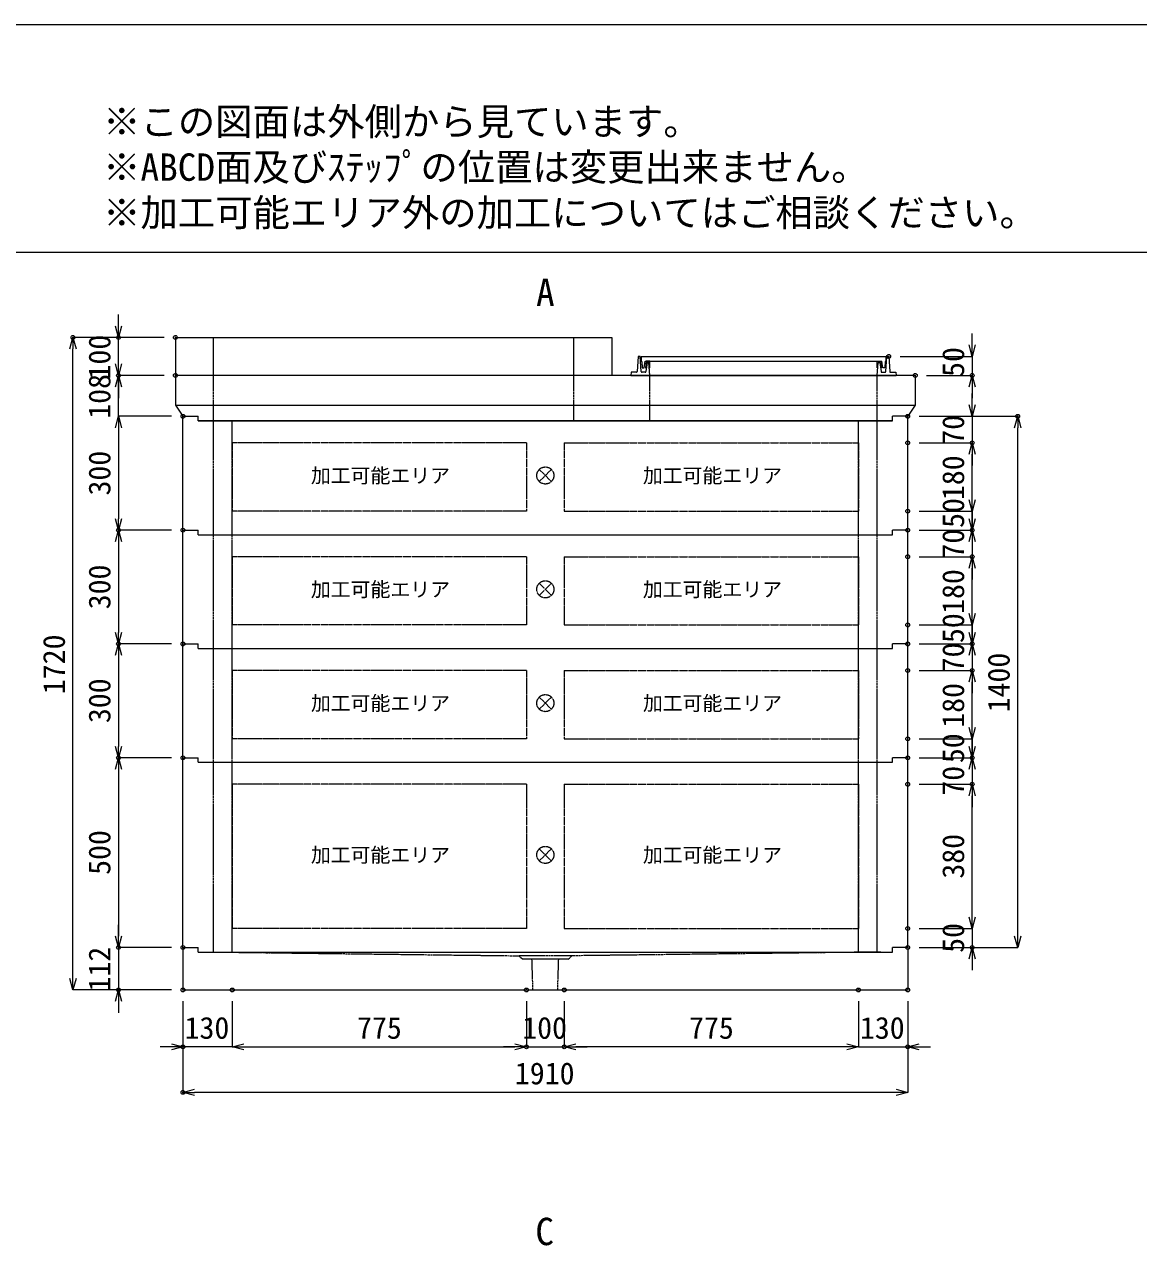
# Model space of a CAD drawing. Units: millimetres, scale not verified. Extents: x -4455 to 4455, y -3150 to 3150.
# Drawn here: x -1418 to 1519, y -69 to 3150 of the extents above; entities that cross this region are included whole.
import ezdxf
from ezdxf.enums import TextEntityAlignment as Align

# ---------------------------------------------------------------- set-up
doc = ezdxf.new("R2010")
doc.units = ezdxf.units.MM
doc.header["$LTSCALE"] = 20
doc.header["$PDMODE"] = 32
doc.header["$PDSIZE"] = 10
doc.linetypes.add('LONG_DASHED1', pattern=[7, 6, -1])
doc.linetypes.add('LONG_DOUBLE_CHAIN', pattern=[21.8, 18, -1, 0.6, -0.6, 0.6, -1])
for name, color, linetype, lineweight in [('0-0_D-TTL', 7, 'Continuous', 9), ('0-1_Defpoints', 7, 'Continuous', 9), ('0-3_D-TTL-TXT', 7, 'Continuous', 9), ('0-4_D-STR-TXT', 7, 'Continuous', 9), ('0-5_D-STR-DIM', 3, 'Continuous', 9), ('0-6_0', 7, 'Continuous', 9), ('0-7_D-STR', 7, 'Continuous', 9), ('0-9_D-STR-STR5', 1, 'LONG_DOUBLE_CHAIN', 9), ('0-B_D-STR-STR4', 134, 'Continuous', 9)]:
    doc.layers.add(name, color=color, linetype=linetype, lineweight=lineweight)
doc.styles.add('ＭＳ ゴシック', font='')
doc.styles.get('ＭＳ ゴシック').set_extended_font_data('MS Gothic')

# ---------------------------------------------------------------- blocks, each defined once
blk = doc.blocks.new('A$C4DE05FD1')
at = {"layer": '0-0_D-TTL', "color": 134}
blk.add_line((4000, 76000), (114800, 76000), dxfattribs=at)
at = {"layer": '0-1_Defpoints', "color": 134}
blk.add_line((0, 84000), (118800, 84000), dxfattribs=at)
at = {"layer": '0-3_D-TTL-TXT', "style": 'ＭＳ ゴシック'}
for s, p in [('※この図面は外側から見ています。', (43260.9, 79815.7)), ('※ABCD面及びｽﾃｯﾌﾟの位置は変更出来ません。', (43260.9, 78215.7)), ('※加工可能エリア外の加工についてはご相談ください。', (43260.9, 76615.7))]:
    blk.add_text(s, height=962.2, dxfattribs=at).set_placement(p, align=Align.BOTTOM_LEFT)
blk = doc.blocks.new('A$C31CA379A')
at = {"layer": '0-4_D-STR-TXT', "style": 'ＭＳ ゴシック'}
for s, p in [('A', (-325.9, -2190.5)), ('B', (35638.6, -2190.5)), ('C', (-351.4, -35190.5)), ('D', (35638.6, -35190.5))]:
    blk.add_text(s, height=962.2, dxfattribs=at).set_placement(p, align=Align.BOTTOM_LEFT)
blk = doc.blocks.new('A$C65632407')
at = {"layer": '0-7_D-STR', "linetype": 'LONG_DASHED1'}
for p, q in [((-9500, 0), (-9500, 2000)), ((9500, 0), (9500, 2000))]:
    blk.add_line(p, q, dxfattribs=at)
at = {"layer": '0-7_D-STR'}
blk.add_line((11500, 2000), (11500, 0), dxfattribs=at)
blk.add_lwpolyline([(11500, 2000), (-11500, 2000), (-11500, 0), (11500, 0)], dxfattribs=at)
blk = doc.blocks.new('A$C0EB83927')
at = {"layer": '0-7_D-STR'}
for p, q in [((-19100, 240), (-19100, -2000)), ((-19100, 240), (-18300, 240)), ((-18300, 0), (-18300, 240)), ((18300, 0), (-18300, 0)), ((19100, 240), (18300, 240)), ((18300, 0), (18300, 240)), ((19100, 240), (19100, -2000)), ((19100, -2000), (-19100, -2000))]:
    blk.add_line(p, q, dxfattribs=at)
at = {"layer": '0-7_D-STR', "linetype": 'LONG_DASHED1'}
for p, q in [((-17680, 0), (-1400, -200)), ((17680, 0), (1400, -200)), ((-1200, -380), (-1400, -200)), ((-1400, -200), (1400, -200)), ((-1200, -380), (1200, -380)), ((-653.3, -2000), (-705, -380)), ((653.3, -2000), (705, -380)), ((1200, -380), (1400, -200))]:
    blk.add_line(p, q, dxfattribs=at)
blk = doc.blocks.new('_Open30')
at = {"layer": '0-6_0'}
blk.add_line((0, 0), (-20, 0), dxfattribs=at)
blk.add_lwpolyline([(-20, 5.36), (0, 0), (-20, -5.36)], dxfattribs=at)
blk = doc.blocks.new('A$C35686FFE')
at = {"layer": '0-7_D-STR', "linetype": 'LONG_DASHED1'}
for p, q in [((-17500, 0), (-17500, 2400)), ((1500, 0), (1500, 2400)), ((5500, 0), (5500, 2400)), ((17500, 0), (17500, 2400))]:
    blk.add_line(p, q, dxfattribs=at)
at = {"layer": '0-7_D-STR'}
for p, q in [((-19500, 820), (19500, 820)), ((-19100, 240), (-18300, 240)), ((19100, 240), (18300, 240)), ((18300, 0), (18300, 240))]:
    blk.add_line(p, q, dxfattribs=at)
for points in [[(19500, 2400), (-19500, 2400), (-19500, 820), (-19100, 240)], [(19500, 2400), (19500, 820), (19100, 240)], [(18300, 0), (-18300, 0), (-18300, 240)]]:
    blk.add_lwpolyline(points, dxfattribs=at)
blk = doc.blocks.new('A$C284D0AE2')
at = {"layer": '0-B_D-STR-STR4'}
for p, q in [((-6600, 1000), (-6655.6, 197.2)), ((-6500, 1000), (-6600, 1000)), ((-6442.7, 197.2), (-6500, 1000)), ((-6450, 1000), (-6450, 740)), ((-6450, 740), (-6438.3, 740)), ((-6418.4, 721.8), (-6390, 400)), ((-6290, 400), (-6230, 740)), ((-6230, 740), (6230, 740)), ((-6180, 740), (-6212.4, 401.3)), ((-6140, 680), (-6195.9, 195.4)), ((-6000, 740), (-6180, 740)), ((-6040, 680), (-6140, 680)), ((-6000, 0), (-6040, 680)), ((-5983.5, 401.3), (-6000, 740)), ((6000, 740), (6180, 740)), ((6180, 740), (6212.4, 401.3)), ((-6980, 160), (-7000, 0)), ((-7000, 0), (7000, 0)), ((-6695.5, 160), (-6980, 160)), ((-6235.7, 160), (-6402.8, 160)), ((-6390, 400), (-6290, 400)), ((-6212.4, 401.3), (-6172.2, 401.3)), ((-6023.6, 401.3), (-5983.5, 401.3)), ((6212.4, 401.3), (6172.2, 401.3)), ((6235.7, 160), (6402.8, 160)), ((6695.5, 160), (6980, 160)), ((6980, 160), (7000, 0))]:
    blk.add_line(p, q, dxfattribs=at)
for points in [[(-6450, 1000), (6450, 1000), (6450, 740), (6438.3, 740)], [(6023.6, 401.3), (5983.5, 401.3), (6000, 740)], [(6000, 0), (6040, 680), (6140, 680), (6195.9, 195.4)], [(6418.4, 721.8), (6390, 400), (6290, 400), (6230, 740)], [(6442.7, 197.2), (6500, 1000), (6600, 1000), (6655.6, 197.2)]]:
    blk.add_lwpolyline(points, dxfattribs=at)
for centre, radius, start, end in [((-6438.3, 720), 20, 5.04245, 90), ((6438.3, 720), 20, 90, 174.95755), ((-6695.5, 200), 40, 270, 356.0372), ((-6402.8, 200), 40, 184.08562, 270), ((-6235.7, 200), 40, 270, 353.41806), ((6235.7, 200), 40, 186.58194, 270), ((6402.8, 200), 40, 270, 355.91438), ((6695.5, 200), 40, 183.9628, 270)]:
    blk.add_arc(centre, radius, start, end, dxfattribs=at)
blk = doc.blocks.new('A$C1C640AAB')
at = {"layer": '0-9_D-STR-STR5'}
for p, q in [((-318.2, -318.2), (318.2, 318.2)), ((-318.2, 318.2), (318.2, -318.2))]:
    blk.add_line(p, q, dxfattribs=at)
blk.add_circle((0, 0), 450, dxfattribs=at)
blk = doc.blocks.new('A$C25BF593D')
at = {"layer": '0-7_D-STR'}
for p, q in [((-19100, -5760), (-19100, 240)), ((-19100, 240), (-18300, 240)), ((-18300, 0), (-18300, 240)), ((-18300, 0), (18300, 0)), ((19100, 240), (18300, 240)), ((18300, 0), (18300, 240)), ((19100, -5760), (19100, 240)), ((-19100, -5760), (-18300, -5760)), ((-18300, -6000), (-18300, -5760)), ((19100, -5760), (18300, -5760)), ((18300, -6000), (18300, -5760)), ((-18300, -6000), (18300, -6000))]:
    blk.add_line(p, q, dxfattribs=at)
at = {"layer": '0-7_D-STR', "linetype": 'LONG_DASHED1'}
for p, q in [((-17500, -6000), (-17500, 0)), ((-16500, -6000), (-16500, 0)), ((16500, -6000), (16500, 0)), ((17500, -6000), (17500, 0))]:
    blk.add_line(p, q, dxfattribs=at)
at = {"layer": '0-9_D-STR-STR5'}
for p, q in [((-16500, -1160), (-16500, -4760)), ((-1000, -1160), (-16500, -1160)), ((-1000, -1160), (-1000, -4760)), ((1000, -1160), (16500, -1160)), ((1000, -1160), (1000, -4760)), ((16500, -1160), (16500, -4760)), ((-1000, -4760), (-16500, -4760)), ((1000, -4760), (16500, -4760))]:
    blk.add_line(p, q, dxfattribs=at)
blk = doc.blocks.new('A$C088105a1')
at = {"layer": '0-7_D-STR'}
blk.add_blockref('A$C25BF593D', (0, 0), dxfattribs=at)
at = {"layer": '0-9_D-STR-STR5'}
blk.add_blockref('A$C1C640AAB', (0, -2880), dxfattribs=at)
blk = doc.blocks.new('A$C1A463117')
at = {"layer": '0-7_D-STR'}
for p, q in [((-19100, 240), (-18300, 240)), ((-19100, -9760), (-19100, 240)), ((-18300, 0), (-18300, 240)), ((-18300, 0), (18300, 0)), ((19100, 240), (18300, 240)), ((18300, 0), (18300, 240)), ((19100, -9760), (19100, 240)), ((-19100, -9760), (-18300, -9760)), ((-18300, -10000), (-18300, -9760)), ((-18300, -10000), (18300, -10000)), ((19100, -9760), (18300, -9760)), ((18300, -10000), (18300, -9760))]:
    blk.add_line(p, q, dxfattribs=at)
at = {"layer": '0-7_D-STR', "linetype": 'LONG_DASHED1'}
for p, q in [((-17500, -10000), (-17500, 0)), ((-16500, -10000), (-16500, 0)), ((16500, -10000), (16500, 0)), ((17500, -10000), (17500, 0))]:
    blk.add_line(p, q, dxfattribs=at)
at = {"layer": '0-9_D-STR-STR5'}
for p, q in [((-16500, -1160), (-16500, -8760)), ((-1000, -1160), (-16500, -1160)), ((-1000, -1160), (-1000, -8760)), ((1000, -1160), (16500, -1160)), ((1000, -1160), (1000, -8760)), ((16500, -1160), (16500, -8760)), ((-1000, -8760), (-16500, -8760)), ((1000, -8760), (16500, -8760))]:
    blk.add_line(p, q, dxfattribs=at)
blk = doc.blocks.new('A$C30b7006d')
at = {"layer": '0-7_D-STR'}
blk.add_blockref('A$C1A463117', (0, 0), dxfattribs=at)
at = {"layer": '0-9_D-STR-STR5'}
blk.add_blockref('A$C1C640AAB', (0, -4880), dxfattribs=at)

msp = doc.modelspace()

# ---------------------------------------------------------------- linework, layer by layer
at = {"layer": '0-1_Defpoints'}
for p in [(-1290, 2325), (-1170, 2325), (-1020, 2325), (860, 2275), (-1170, 2225), (-1020, 2225), (930, 2225), (1080, 2225), (-1000, 2117), (-1000, 2117), (910, 2117), (910, 2117), (1200, 2117), (910, 2047), (1080, 2047), (910, 1867), (-1170, 1817), (-1000, 1817), (-1000, 1817), (910, 1817), (910, 1817), (1080, 1817), (910, 1747), (1080, 1747), (910, 1567), (-1170, 1517), (-1000, 1517), (-1000, 1517), (910, 1517), (910, 1517), (1080, 1517), (910, 1447), (1080, 1447), (910, 1267), (-1170, 1217), (-1000, 1217), (-1000, 1217), (910, 1217), (910, 1217), (1080, 1217), (910, 1147), (910, 1147), (1080, 1147), (910, 767), (-1170, 717), (-1000, 717), (-1000, 717), (910, 717), (910, 717), (1080, 717), (-1170, 605), (-1000, 605), (-1000, 605), (-1000, 605), (-1000, 605), (-870, 605), (-95, 605), (5, 605), (780, 605), (910, 605), (-1000, 455), (-95, 455), (5, 455), (910, 455), (-1000, 335)]:
    msp.add_point(p, dxfattribs=at)
at = {"layer": '0-5_D-STR-DIM'}
for p, q in [((-1170, 2355), (-1170, 2385)), ((-1050, 2325), (-1290, 2325)), ((-1050, 2325), (-1170, 2325)), ((-1170, 2225), (-1170, 2325)), ((1080, 2305), (1080, 2335)), ((-1290, 635), (-1290, 2295)), ((-1170, 2255), (-1170, 2285)), ((890, 2275), (1080, 2275)), ((1080, 2275), (1080, 2225)), ((-1050, 2225), (-1170, 2225)), ((-1170, 2117), (-1170, 2225)), ((-1050, 2225), (-1170, 2225)), ((960, 2225), (1080, 2225)), ((-1170, 2195), (-1170, 2165)), ((1080, 2195), (1080, 2165)), ((1080, 2147), (1080, 2177)), ((-1030, 2117), (-1170, 2117)), ((-1030, 2117), (-1170, 2117)), ((940, 2117), (1200, 2117)), ((940, 2117), (1080, 2117)), ((1080, 2117), (1080, 2047)), ((-1170, 2087), (-1170, 2057)), ((-1170, 2087), (-1170, 1847)), ((1200, 747), (1200, 2087)), ((940, 2047), (1080, 2047)), ((940, 2047), (1080, 2047)), ((1080, 1897), (1080, 2017)), ((1080, 2017), (1080, 1987)), ((1080, 1897), (1080, 1927)), ((940, 1867), (1080, 1867)), ((940, 1867), (1080, 1867)), ((1080, 1847), (1080, 1877)), ((1080, 1867), (1080, 1817)), ((-1030, 1817), (-1170, 1817)), ((-1030, 1817), (-1170, 1817)), ((940, 1817), (1080, 1817)), ((940, 1817), (1080, 1817)), ((1080, 1817), (1080, 1747)), ((-1170, 1787), (-1170, 1547)), ((1080, 1787), (1080, 1757)), ((940, 1747), (1080, 1747)), ((940, 1747), (1080, 1747)), ((1080, 1597), (1080, 1717)), ((1080, 1717), (1080, 1687)), ((1080, 1597), (1080, 1627)), ((940, 1567), (1080, 1567)), ((940, 1567), (1080, 1567)), ((1080, 1547), (1080, 1577)), ((1080, 1567), (1080, 1517)), ((-1030, 1517), (-1170, 1517)), ((-1030, 1517), (-1170, 1517)), ((940, 1517), (1080, 1517)), ((940, 1517), (1080, 1517)), ((1080, 1517), (1080, 1447)), ((-1170, 1487), (-1170, 1247)), ((1080, 1487), (1080, 1457)), ((940, 1447), (1080, 1447)), ((940, 1447), (1080, 1447)), ((1080, 1297), (1080, 1417)), ((1080, 1417), (1080, 1387)), ((1080, 1297), (1080, 1327)), ((940, 1267), (1080, 1267)), ((940, 1267), (1080, 1267)), ((1080, 1247), (1080, 1277)), ((1080, 1267), (1080, 1217)), ((-1030, 1217), (-1170, 1217)), ((-1030, 1217), (-1170, 1217)), ((940, 1217), (1080, 1217)), ((940, 1217), (1080, 1217)), ((1080, 1217), (1080, 1147)), ((-1170, 1187), (-1170, 747)), ((1080, 1187), (1080, 1157)), ((940, 1147), (1080, 1147)), ((940, 1147), (1080, 1147)), ((1080, 1117), (1080, 1087)), ((1080, 797), (1080, 1117)), ((1080, 797), (1080, 827)), ((-1170, 747), (-1170, 777)), ((940, 767), (1080, 767)), ((940, 767), (1080, 767)), ((1080, 767), (1080, 717)), ((-1030, 717), (-1170, 717)), ((-1170, 717), (-1170, 605)), ((-1030, 717), (-1170, 717)), ((940, 717), (1200, 717)), ((940, 717), (1080, 717)), ((1080, 687), (1080, 657)), ((-1030, 605), (-1290, 605)), ((-1030, 605), (-1170, 605)), ((-1170, 575), (-1170, 545)), ((-1000, 575), (-1000, 335)), ((-1000, 575), (-1000, 455)), ((-870, 575), (-870, 455)), ((-870, 575), (-870, 455)), ((-95, 575), (-95, 455)), ((-95, 575), (-95, 455)), ((5, 575), (5, 455)), ((5, 575), (5, 455)), ((780, 575), (780, 455)), ((780, 575), (780, 455)), ((910, 575), (910, 455)), ((910, 575), (910, 335)), ((-1030, 455), (-1060, 455)), ((-870, 455), (-1000, 455)), ((-840, 455), (-125, 455)), ((-840, 455), (-810, 455)), ((-125, 455), (-155, 455)), ((-95, 455), (5, 455)), ((750, 455), (35, 455)), ((35, 455), (65, 455)), ((750, 455), (720, 455)), ((780, 455), (910, 455)), ((940, 455), (970, 455)), ((880, 335), (-970, 335))]:
    msp.add_line(p, q, dxfattribs=at)

# ---------------------------------------------------------------- block references
at = {"layer": '0-0_D-TTL', "xscale": 0.075, "yscale": 0.075}
msp.add_blockref('A$C4DE05FD1', (-4455, -3150), dxfattribs=at)
at = {"layer": '0-4_D-STR-TXT', "xscale": 0.075, "yscale": 0.075}
msp.add_blockref('A$C31CA379A', (-45, 2550), dxfattribs=at)
at = {"layer": '0-5_D-STR-DIM', "xscale": 1.5, "yscale": 1.5}
for p, rotation in [((-1170, 2325), 270), ((-1290, 2325), 90), ((1080, 2275), 270), ((-1170, 2225), 270), ((-1170, 2225), 90), ((1080, 2225), 90), ((1080, 2117), 270), ((-1170, 2117), 90), ((-1170, 2117), 90), ((1200, 2117), 90), ((1080, 2047), 90), ((1080, 2047), 90), ((1080, 1867), 270), ((1080, 1867), 270), ((-1170, 1817), 270), ((1080, 1817), 270), ((-1170, 1817), 90), ((1080, 1817), 90), ((1080, 1747), 90), ((1080, 1747), 90), ((1080, 1567), 270), ((1080, 1567), 270), ((-1170, 1517), 270), ((1080, 1517), 270), ((-1170, 1517), 90), ((1080, 1517), 90), ((1080, 1447), 90), ((1080, 1447), 90), ((1080, 1267), 270), ((1080, 1267), 270), ((-1170, 1217), 270), ((1080, 1217), 270), ((-1170, 1217), 90), ((1080, 1217), 90), ((1080, 1147), 90), ((1080, 1147), 90), ((1080, 767), 270), ((1080, 767), 270), ((-1170, 717), 270), ((-1170, 717), 270), ((1200, 717), 270), ((1080, 717), 90), ((-1290, 605), 270), ((-1170, 605), 90), ((-870, 455), 180), ((-870, 455), 180), ((5, 455), 180), ((5, 455), 180), ((910, 455), 180), ((-1000, 335), 180)]:
    msp.add_blockref('_Open30', p, dxfattribs=dict(at, rotation=rotation))
for p in [(-1000, 455), (-95, 455), (-95, 455), (780, 455), (780, 455), (910, 335)]:
    msp.add_blockref('_Open30', p, dxfattribs=at)
at = {"layer": '0-7_D-STR', "yscale": 0.05}
for name, p, xscale in [('A$C65632407', (-445, 2225), -0.05), ('A$C35686FFE', (-45, 2105), 0.05), ('A$C088105a1', (-45, 2105), 0.05), ('A$C088105a1', (-45, 1805), 0.05), ('A$C088105a1', (-45, 1505), 0.05), ('A$C30b7006d', (-45, 1205), 0.05), ('A$C0EB83927', (-45, 705), -0.05)]:
    msp.add_blockref(name, p, dxfattribs=dict(at, xscale=xscale))
at = {"layer": '0-B_D-STR-STR4', "xscale": 0.05, "yscale": 0.05}
msp.add_blockref('A$C284D0AE2', (530, 2225), dxfattribs=at)

# ---------------------------------------------------------------- texts
at = {"layer": '0-5_D-STR-DIM', "style": 'ＭＳ ゴシック'}
for s, p in [('100', (-1173.9, 2214.22)), ('50', (1076.1, 2220.85)), ('108', (-1173.9, 2110.67)), ('70', (1076.1, 2042.1)), ('300', (-1173.9, 1908.35)), ('180', (1076.1, 1896.22)), ('50', (1076.1, 1822.85)), ('70', (1076.1, 1742.1)), ('300', (-1173.9, 1608.35)), ('180', (1076.1, 1596.22)), ('50', (1076.1, 1519.36)), ('1720', (-1293.9, 1384.72)), ('70', (1076.1, 1442.1)), ('1400', (1196.1, 1336.72)), ('300', (-1173.9, 1308.35)), ('180', (1076.1, 1296.22)), ('50', (1076.1, 1202.85)), ('70', (1076.1, 1117.1)), ('500', (-1173.9, 908.35)), ('380', (1076.1, 898.35)), ('50', (1076.1, 702.85)), ('112', (-1173.9, 600.85))]:
    msp.add_text(s, height=57.77, rotation=90, dxfattribs=at).set_placement(p, align=Align.BOTTOM_LEFT)
for s, p in [('130', (-995.78, 458.9)), ('775', (-541.12, 458.9)), ('100', (-105.78, 458.9)), ('775', (333.88, 458.9)), ('130', (784.22, 458.9)), ('1910', (-125.28, 338.9))]:
    msp.add_text(s, height=57.77, dxfattribs=at).set_placement(p, align=Align.BOTTOM_LEFT)
at = {"layer": '0-9_D-STR-STR5', "style": 'ＭＳ ゴシック'}
for p in [(-662.98, 1930.03), (212.02, 1930.03), (-662.98, 1630.03), (212.02, 1630.03), (-662.98, 1330.03), (212.02, 1330.03), (-662.98, 930.03), (212.02, 930.03)]:
    msp.add_text('加工可能エリア', height=38.42, dxfattribs=at).set_placement(p, align=Align.BOTTOM_LEFT)

doc.saveas('drawing.dxf')
